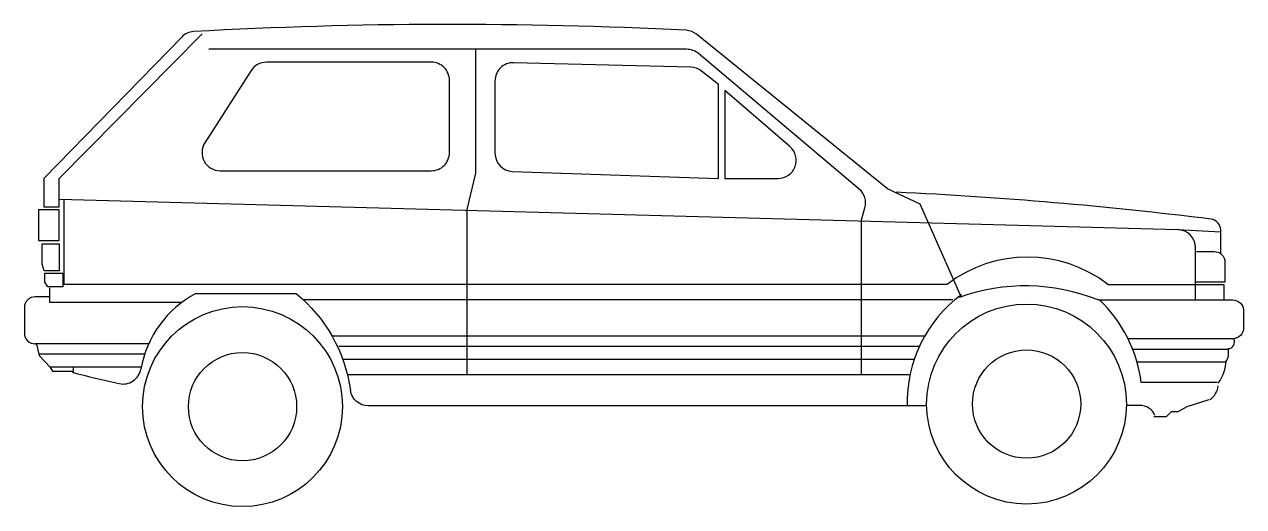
# Model space of a CAD drawing. Extents: x -4.5 to 0, y -0.01 to 1.77.
import ezdxf

# ---------------------------------------------------------------- set-up
doc = ezdxf.new("R2010")
doc.units = 0
doc.header["$LTSCALE"] = 100
doc.header["$MEASUREMENT"] = 0
doc.layers.add('C-CARRO', color=2, linetype='CONTINUOUS')

msp = doc.modelspace()

# ---------------------------------------------------------------- linework, layer by layer
at = {"layer": 'C-CARRO', "linetype": 'CONTINUOUS'}
for p, q in [((-2.8346, 1.6767), (-2.8346, 1.2193)), ((-2.8346, 1.2193), (-2.8666, 1.0859)), ((-4.3534, 1.1215), (-4.3534, 0.8096)), ((-2.8666, 1.0859), (-2.8666, 0.476)), ((-1.1771, 0.619), (-3.3641, 0.619)), ((-4.0553, 0.5523), (-4.4435, 0.5523)), ((-1.1937, 0.5809), (-3.3389, 0.5809)), ((-0.4094, 0.5713), (-0.057, 0.5713)), ((-4.4058, 0.506), (-4.3953, 0.4894)), ((-4.0679, 0.5046), (-4.4045, 0.5046)), ((-4.3185, 0.4894), (-4.3185, 0.5046)), ((-1.2177, 0.5332), (-3.3229, 0.5332)), ((-0.3931, 0.5237), (-0.065, 0.5237)), ((-4.3953, 0.4894), (-4.3185, 0.4894))]:
    msp.add_line(p, q, dxfattribs=at)
for points in [[(-1.0416, 0.7619), (-1.1937, 1.105), (-1.3137, 1.1621), (-2.0186, 1.7319, 0.15867), (-2.0573, 1.7467, 0.026456), (-3.8746, 1.7421, 0.187821), (-3.9188, 1.722), (-4.4275, 1.2003), (-4.4275, 1.0954), (-4.3715, 1.0954), (-4.3715, 1.2003), (-3.8432, 1.7339)], [(-1.4098, 0.476), (-1.4098, 1.0478), (-1.3974, 1.0921, 0.294048), (-1.4187, 1.1613), (-2.0122, 1.661, 0.176772), (-2.0553, 1.6767), (-3.8192, 1.6767)], [(-0.0845, 0.9225), (-0.0845, 1.0103, 0.378396), (-0.1197, 1.0502, 0.019328), (-1.2819, 1.1494, 0.019328)], [(-0.1771, 0.7524), (-0.1771, 0.9448, 0.406253), (-0.2422, 1.0117)], [(-0.5012, 0.8096, 0.341285), (-1.0937, 0.8096), (-4.3555, 0.8096)], [(-0.1738, 0.9311), (-0.1092, 0.9311, -0.414214), (-0.0691, 0.8909), (-0.0691, 0.8174), (-0.1769, 0.8174)], [(-3.8662, 0.7764), (-3.4969, 0.7764, -0.188774), (-3.2962, 0.4193)], [(-0.5373, 0.7524, 0.182808), (-1.0496, 0.7619, 0.182808)], [(-4.4058, 0.7639), (-4.4198, 0.7639), (-4.4591, 0.7639, 0.414214), (-4.4993, 0.7237), (-4.4993, 0.6305, 0.414214), (-4.4591, 0.5904), (-4.4535, 0.5904)], [(-0.5373, 0.7524), (-0.0401, 0.7524, -0.414214), (0, 0.7122), (0, 0.6496, -0.414214), (-0.0401, 0.6094), (-0.4263, 0.6094)], [(-0.0971, 0.4474), (-0.3775, 0.4474, 0.173741), (-0.5335, 0.7542, 0.173741)], [(-4.3234, 0.4856, 0.010758), (-4.1493, 0.4438, 0.425367), (-4.0692, 0.4974, 0.425367)], [(-1.1696, 0.3617), (-3.2299, 0.3617, -0.374039), (-3.2962, 0.4193)], [(-0.1245, 0.3846, 0.229223), (-0.0937, 0.436, 0.229223)], [(-0.3279, 0.3259, 0.34382), (-0.3833, 0.3626), (-0.4307, 0.3626)]]:
    msp.add_lwpolyline(points, format="xyb", dxfattribs=at)
for points in [[(-3.6064, 1.6291, 0.255737), (-3.6628, 1.5982), (-3.8333, 1.3318, 0.59269), (-3.7769, 1.2288), (-2.9976, 1.2288, 0.414214), (-2.9307, 1.2957), (-2.9307, 1.5622, 0.414214), (-2.9976, 1.6291)], [(-2.0405, 1.6106), (-2.6939, 1.6273, 0.42173), (-2.7626, 1.5604), (-2.7626, 1.2935, 0.404098), (-2.698, 1.2266), (-1.9381, 1.2003), (-1.9381, 1.5465), (-2.0006, 1.5961, 0.162729)], [(-1.9141, 1.2003), (-1.7181, 1.2003, 0.69544), (-1.6744, 1.3179), (-1.9141, 1.5242)]]:
    msp.add_lwpolyline(points, format="xyb", close=True, dxfattribs=at)
for points in [[(-4.3709, 1.0841), (-4.4477, 1.0841), (-4.4477, 0.9718), (-4.3709, 0.9718)], [(-4.3709, 0.9593), (-4.3709, 0.8595), (-4.4268, 0.8595), (-4.4337, 0.8845), (-4.4337, 0.9593)], [(-4.3569, 0.8013), (-4.4128, 0.8013), (-4.4233, 0.8179), (-4.4233, 0.8512), (-4.3569, 0.8512)]]:
    msp.add_lwpolyline(points, close=True, dxfattribs=at)
for points in [[(-4.3715, 1.1242), (-0.2422, 1.0117), (-0.0839, 1.0032)], [(-3.9187, 0.7429), (-4.4058, 0.7429), (-4.4058, 0.7971)], [(-0.5012, 0.8096), (-0.073, 0.8096), (-0.073, 0.7524)], [(-1.0736, 0.7524), (-3.4695, 0.7524)], [(-4.0405, 0.5904), (-4.4595, 0.5904)], [(-4.4547, 0.5892), (-4.4442, 0.5476), (-4.4045, 0.5046)], [(-1.2337, 0.476), (-3.3071, 0.476)], [(-0.3309, 0.3223), (-0.2847, 0.3223), (-0.2663, 0.3406), (-0.2416, 0.3406), (-0.2077, 0.3589), (-0.1276, 0.3846)]]:
    msp.add_lwpolyline(points, dxfattribs=at)
for centre, radius in [((-3.6943, 0.3589), 0.3687), ((-0.801, 0.3683), 0.3687), ((-3.6943, 0.3589), 0.1997), ((-0.801, 0.3683), 0.1997)]:
    msp.add_circle(centre, radius, dxfattribs=at)
for centre, radius, start, end in [((-3.6812, 0.4284), 0.3941, 118.0021, 169.9105), ((-0.7486, 0.3746), 0.4932, 126.4371, 181.5037), ((-0.0567, 0.5964), 0.0233, 270, 28.0725), ((-0.1248, 0.5594), 0.0695, 329.5445, 11.3823), ((-0.2051, 0.531), 0.1403, 322.6333, 359.2075)]:
    msp.add_arc(centre, radius, start, end, dxfattribs=at)

doc.saveas('drawing.dxf')
